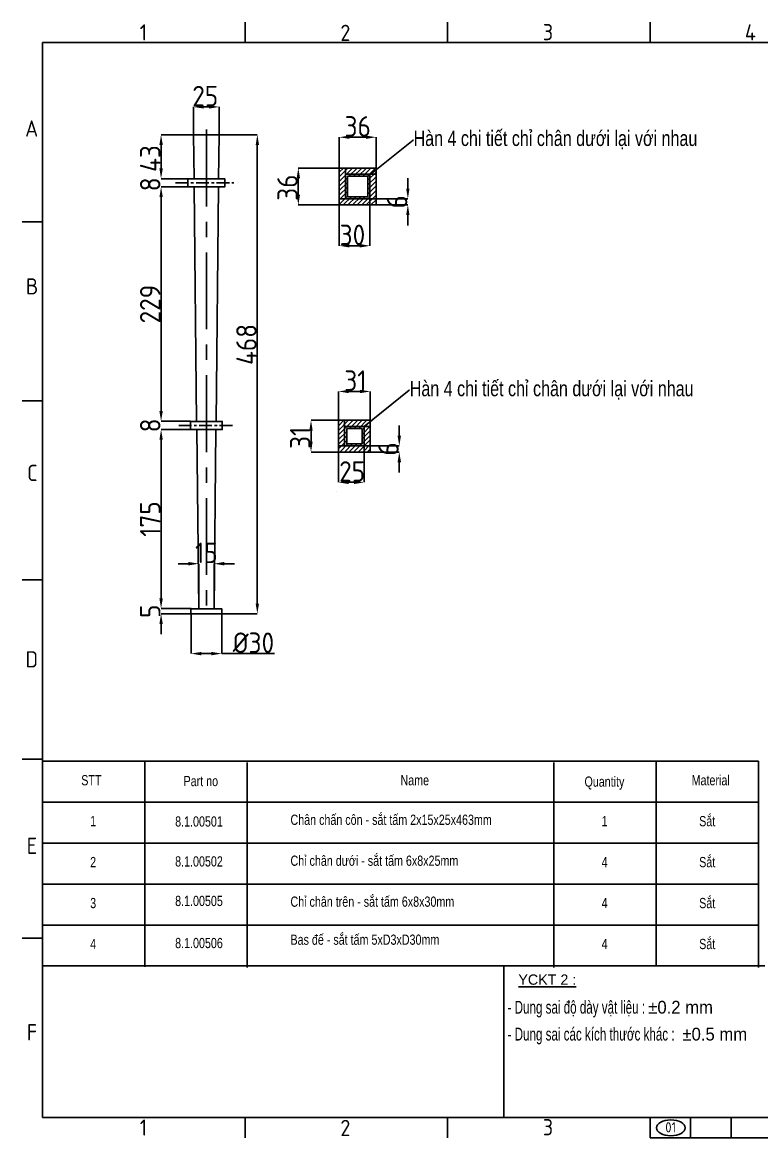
# Model space of a CAD drawing. Header units: millimetres. Extents: x -205945 to -46279, y 28253 to 108078.
# Drawn here: x -116399 to -115676, y 43086 to 44176 of the extents above; entities that cross this region are included whole.
import ezdxf
from ezdxf import colors
from ezdxf.entities.mleader import LeaderData, LeaderLine
from ezdxf.math import Vec2, Vec3

# ---------------------------------------------------------------- set-up
doc = ezdxf.new("R2010")
doc.units = ezdxf.units.MM
doc.header["$PDMODE"] = 2
doc.linetypes.add('CENTERX2', pattern=[4, 2.5, -0.5, 0.5, -0.5])
doc.linetypes.add('CONTPVMNIL', pattern=[0])
doc.layers.get('0').update_dxf_attribs({"linetype": 'CONTPVMNIL'})
doc.layers.get('DEFPOINTS').update_dxf_attribs({"color": 6})
for name, color, linetype in [('CENTER', 1, 'CENTERX2'), ('FRAME050', 6, 'Continuous'), ('MAIN', 7, 'Continuous')]:
    doc.layers.add(name, color=color, linetype=linetype)
doc.styles.add('ISOCP', font='isocp')
doc.styles.add('SLDTEXTSTYLE3', font='TXT', dxfattribs={"width": 0.65, "bigfont": 'bigfont'})
doc.styles.get("Standard").update_dxf_attribs({"font": 'isocp.shx'})
doc.styles.add('style1', font='arial.ttf', dxfattribs={"width": 0.75})
doc.dimstyles.new('Dim20$0', dxfattribs={"dimtxt": 20, "dimasz": 10, "dimexe": 0, "dimexo": 0, "dimgap": 0.6, "dimtad": 1, "dimtoh": 1, "dimdsep": 46, "dimtxsty": 'ISOCP', "dimcen": 0, "dimclrd": 3, "dimclre": 3, "dimclrt": 7, "dimadec": 3, "dimazin": 2, "dimtp": 0.05, "dimtm": 0.05, "dimtfac": 0.7, "dimtofl": 0, "dimtmove": 0, "dimatfit": 3, "dimfxl": 0, "dimtolj": 1, "dimarcsym": 0})
pattern_1 = [(45, (-12724.5295, 149.1676), (-2.24506403, 2.24506403), [])]

# ---------------------------------------------------------------- blocks, each defined once
blk = doc.blocks.new('ẢERHAEEH')
at = {"layer": 'FRAME050'}
for p, q in [((-261.36, 213.96), (-261.36, 217.92)), ((-221.76, 213.96), (-221.76, 217.92)), ((-182.16, 213.96), (-182.16, 217.92)), ((-300.96, 178.96), (-304.92, 178.96)), ((-300.96, 143.96), (-304.92, 143.96)), ((-304.92, 108.96), (-300.96, 108.96)), ((-300.96, 73.96), (-304.92, 73.96)), ((-300.96, 38.96), (-304.92, 38.96)), ((-261.36, 0), (-261.36, 3.96)), ((-221.76, 0), (-221.76, 3.96)), ((-182.16, 0), (-182.16, 3.96)), ((-174.24, 0), (-174.24, 3.96)), ((-166.32, 0), (-166.32, 3.96)), ((-182.16, 0), (-102.96, 0))]:
    blk.add_line(p, q, dxfattribs=at)
at = {"layer": 'MAIN', "color": 7, "linetype": 'Continuous'}
blk.add_lwpolyline([(-300.96, 213.96), (-3.96, 213.96), (-3.96, 3.96), (-300.96, 3.96)], close=True, dxfattribs=at)
at = {"layer": 'FRAME050', "style": 'ISOCP'}
for s, p in [('1', (-281.95, 214.36)), ('2', (-242.72, 214.28)), ('3', (-203.13, 214.42)), ('4', (-163.63, 214.36)), ('A', (-304.37, 195.59)), ('B', (-304.21, 164.74)), ('C', (-303.97, 128.3)), ('D', (-304.3, 91.87)), ('E', (-304.05, 55.44)), ('F', (-304.05, 19.01)), ('1', (-281.95, 0.4)), ('2', (-242.72, 0.32)), ('3', (-203.13, 0.46))]:
    blk.add_text(s, height=3.17, dxfattribs=at).set_placement(p)
blk = doc.blocks.new('*D108')
at = {"color": 3, "lineweight": -2, "ltscale": 30, "transparency": 16777216}
for p, q in [((-116218.7, 44066.3), (-116168.9, 44066.3)), ((-116168.9, 43608.3), (-116168.9, 44056.3)), ((-116203.7, 43598.3), (-116168.9, 43598.3))]:
    blk.add_line(p, q, dxfattribs=at)
at = {"color": 3, "ltscale": 30, "transparency": 16777216}
for points in [[(-116170.5, 44056.3), (-116167.2, 44056.3), (-116168.9, 44066.3)], [(-116170.5, 43608.3), (-116167.2, 43608.3), (-116168.9, 43598.3)]]:
    blk.add_solid(points, dxfattribs=at)
at = {"layer": 'DEFPOINTS', "color": 0, "ltscale": 30, "transparency": 16777216}
for p in [(-116218.7, 44066.3), (-116168.9, 44066.3), (-116203.7, 43598.3)]:
    blk.add_point(p, dxfattribs=at)
at = {"color": 7, "ltscale": 30, "transparency": 16777216, "insert": (-116179.5, 43861.4), "char_height": 20, "attachment_point": 5, "rotation": 90, "style": 'ISOCP'}
blk.add_mtext('\\A1;468', dxfattribs=at)
blk = doc.blocks.new('*D107')
at = {"color": 3, "lineweight": -2, "ltscale": 30, "transparency": 16777216}
for p, q in [((-116231.2, 44066.3), (-116231.2, 44093.4)), ((-116221.2, 44093.4), (-116216.2, 44093.4)), ((-116206.2, 44066.3), (-116206.2, 44093.4))]:
    blk.add_line(p, q, dxfattribs=at)
at = {"color": 3, "ltscale": 30, "transparency": 16777216}
for points in [[(-116221.2, 44095.1), (-116221.2, 44091.8), (-116231.2, 44093.4)], [(-116216.2, 44095.1), (-116216.2, 44091.8), (-116206.2, 44093.4)]]:
    blk.add_solid(points, dxfattribs=at)
at = {"layer": 'DEFPOINTS', "color": 0, "ltscale": 30, "transparency": 16777216}
for p in [(-116206.2, 44093.4), (-116231.2, 44066.3), (-116206.2, 44066.3)]:
    blk.add_point(p, dxfattribs=at)
at = {"color": 7, "ltscale": 30, "transparency": 16777216, "insert": (-116219.8, 44104), "char_height": 20, "attachment_point": 5, "style": 'ISOCP'}
blk.add_mtext('\\A1;25', dxfattribs=at)
blk = doc.blocks.new('*D109')
at = {"color": 3, "lineweight": -2, "ltscale": 30, "transparency": 16777216}
for p, q in [((-116231.2, 44066.3), (-116263, 44066.3)), ((-116263, 44056.3), (-116263, 44033.3)), ((-116230.8, 44023.3), (-116263, 44023.3))]:
    blk.add_line(p, q, dxfattribs=at)
at = {"color": 3, "ltscale": 30, "transparency": 16777216}
for points in [[(-116264.6, 44056.3), (-116261.3, 44056.3), (-116263, 44066.3)], [(-116264.6, 44033.3), (-116261.3, 44033.3), (-116263, 44023.3)]]:
    blk.add_solid(points, dxfattribs=at)
at = {"layer": 'DEFPOINTS', "color": 0, "ltscale": 30, "transparency": 16777216}
for p in [(-116231.2, 44066.3), (-116263, 44023.3), (-116230.8, 44023.3)]:
    blk.add_point(p, dxfattribs=at)
at = {"color": 7, "ltscale": 30, "transparency": 16777216, "insert": (-116273.6, 44043), "char_height": 20, "attachment_point": 5, "rotation": 90, "style": 'ISOCP'}
blk.add_mtext('\\A1;43', dxfattribs=at)
blk = doc.blocks.new('*D110')
at = {"color": 3, "lineweight": -2, "ltscale": 30, "transparency": 16777216}
for p, q in [((-116263, 44033.3), (-116263, 44043.3)), ((-116230.8, 44023.3), (-116263, 44023.3)), ((-116236.7, 44015.3), (-116263, 44015.3)), ((-116263, 44005.3), (-116263, 43995.3))]:
    blk.add_line(p, q, dxfattribs=at)
at = {"color": 3, "ltscale": 30, "transparency": 16777216}
for points in [[(-116264.6, 44033.3), (-116261.3, 44033.3), (-116263, 44023.3)], [(-116264.6, 44005.3), (-116261.3, 44005.3), (-116263, 44015.3)]]:
    blk.add_solid(points, dxfattribs=at)
at = {"layer": 'DEFPOINTS', "color": 0, "ltscale": 30, "transparency": 16777216}
for p in [(-116230.8, 44023.3), (-116263, 44015.3), (-116236.7, 44015.3)]:
    blk.add_point(p, dxfattribs=at)
at = {"color": 7, "ltscale": 30, "transparency": 16777216, "insert": (-116273.6, 44017.8), "char_height": 20, "attachment_point": 5, "rotation": 90, "style": 'ISOCP'}
blk.add_mtext('\\A1;8', dxfattribs=at)
blk = doc.blocks.new('*D111')
at = {"color": 3, "lineweight": -2, "ltscale": 30, "transparency": 16777216}
for p, q in [((-116236.7, 44015.3), (-116263, 44015.3)), ((-116263, 44005.3), (-116263, 43796.3)), ((-116234.2, 43786.3), (-116263, 43786.3))]:
    blk.add_line(p, q, dxfattribs=at)
at = {"color": 3, "ltscale": 30, "transparency": 16777216}
for points in [[(-116264.6, 44005.3), (-116261.3, 44005.3), (-116263, 44015.3)], [(-116264.6, 43796.3), (-116261.3, 43796.3), (-116263, 43786.3)]]:
    blk.add_solid(points, dxfattribs=at)
at = {"layer": 'DEFPOINTS', "color": 0, "ltscale": 30, "transparency": 16777216}
for p in [(-116236.7, 44015.3), (-116263, 43786.3), (-116234.2, 43786.3)]:
    blk.add_point(p, dxfattribs=at)
at = {"color": 7, "ltscale": 30, "transparency": 16777216, "insert": (-116273.6, 43900.8), "char_height": 20, "attachment_point": 5, "rotation": 90, "style": 'ISOCP'}
blk.add_mtext('\\A1;229', dxfattribs=at)
blk = doc.blocks.new('*D112')
at = {"color": 3, "lineweight": -2, "ltscale": 30, "transparency": 16777216}
for p, q in [((-116263, 43796.3), (-116263, 43806.3)), ((-116234.2, 43786.3), (-116263, 43786.3)), ((-116234.2, 43778.3), (-116263, 43778.3)), ((-116263, 43768.3), (-116263, 43758.3))]:
    blk.add_line(p, q, dxfattribs=at)
at = {"color": 3, "ltscale": 30, "transparency": 16777216}
for points in [[(-116264.6, 43796.3), (-116261.3, 43796.3), (-116263, 43786.3)], [(-116264.6, 43768.3), (-116261.3, 43768.3), (-116263, 43778.3)]]:
    blk.add_solid(points, dxfattribs=at)
at = {"layer": 'DEFPOINTS', "color": 0, "ltscale": 30, "transparency": 16777216}
for p in [(-116234.2, 43786.3), (-116263, 43778.3), (-116234.2, 43778.3)]:
    blk.add_point(p, dxfattribs=at)
at = {"color": 7, "ltscale": 30, "transparency": 16777216, "insert": (-116273.6, 43782.3), "char_height": 20, "attachment_point": 5, "rotation": 90, "style": 'ISOCP'}
blk.add_mtext('\\A1;8', dxfattribs=at)
blk = doc.blocks.new('*D113')
at = {"color": 3, "lineweight": -2, "ltscale": 30, "transparency": 16777216}
for p, q in [((-116234.2, 43778.3), (-116263, 43778.3)), ((-116263, 43768.3), (-116263, 43613.3)), ((-116233.7, 43603.3), (-116263, 43603.3))]:
    blk.add_line(p, q, dxfattribs=at)
at = {"color": 3, "ltscale": 30, "transparency": 16777216}
for points in [[(-116264.6, 43768.3), (-116261.3, 43768.3), (-116263, 43778.3)], [(-116264.6, 43613.3), (-116261.3, 43613.3), (-116263, 43603.3)]]:
    blk.add_solid(points, dxfattribs=at)
at = {"layer": 'DEFPOINTS', "color": 0, "ltscale": 30, "transparency": 16777216}
for p in [(-116234.2, 43778.3), (-116263, 43603.3), (-116233.7, 43603.3)]:
    blk.add_point(p, dxfattribs=at)
at = {"color": 7, "ltscale": 30, "transparency": 16777216, "insert": (-116273.6, 43690.8), "char_height": 20, "attachment_point": 5, "rotation": 90, "style": 'ISOCP'}
blk.add_mtext('\\A1;175', dxfattribs=at)
blk = doc.blocks.new('*D114')
at = {"color": 3, "lineweight": -2, "ltscale": 30, "transparency": 16777216}
for p, q in [((-116263, 43613.3), (-116263, 43623.3)), ((-116233.7, 43603.3), (-116263, 43603.3)), ((-116233.7, 43598.3), (-116263, 43598.3)), ((-116263, 43588.3), (-116263, 43578.3))]:
    blk.add_line(p, q, dxfattribs=at)
at = {"color": 3, "ltscale": 30, "transparency": 16777216}
for points in [[(-116264.6, 43613.3), (-116261.3, 43613.3), (-116263, 43603.3)], [(-116264.6, 43588.3), (-116261.3, 43588.3), (-116263, 43598.3)]]:
    blk.add_solid(points, dxfattribs=at)
at = {"layer": 'DEFPOINTS', "color": 0, "ltscale": 30, "transparency": 16777216}
for p in [(-116263, 43598.3), (-116233.7, 43603.3), (-116233.7, 43598.3)]:
    blk.add_point(p, dxfattribs=at)
at = {"color": 7, "ltscale": 30, "transparency": 16777216, "insert": (-116273.6, 43600.8), "char_height": 20, "attachment_point": 5, "rotation": 90, "style": 'ISOCP'}
blk.add_mtext('\\A1;5', dxfattribs=at)
blk = doc.blocks.new('*D115')
at = {"color": 3, "lineweight": -2, "ltscale": 30, "transparency": 16777216}
for p, q in [((-116233.7, 43598.3), (-116233.7, 43559.4)), ((-116203.7, 43598.3), (-116203.7, 43559.4)), ((-116223.7, 43559.4), (-116213.7, 43559.4)), ((-116203.7, 43559.4), (-116152.1, 43559.4))]:
    blk.add_line(p, q, dxfattribs=at)
at = {"color": 3, "ltscale": 30, "transparency": 16777216}
for points in [[(-116223.7, 43561), (-116223.7, 43557.7), (-116233.7, 43559.4)], [(-116213.7, 43561), (-116213.7, 43557.7), (-116203.7, 43559.4)]]:
    blk.add_solid(points, dxfattribs=at)
at = {"layer": 'DEFPOINTS', "color": 0, "ltscale": 30, "transparency": 16777216}
for p in [(-116233.7, 43598.3), (-116203.7, 43598.3), (-116203.7, 43559.4)]:
    blk.add_point(p, dxfattribs=at)
at = {"color": 7, "ltscale": 30, "transparency": 16777216, "insert": (-116172.7, 43570), "char_height": 20, "attachment_point": 5, "style": 'ISOCP'}
blk.add_mtext('\\A1;%%C30', dxfattribs=at)
blk = doc.blocks.new('*D116')
at = {"color": 3, "lineweight": -2, "ltscale": 30, "transparency": 16777216}
for p, q in [((-116236.2, 43647.2), (-116246.2, 43647.2)), ((-116226.2, 43603.3), (-116226.2, 43647.2)), ((-116211.2, 43603.3), (-116211.2, 43647.2)), ((-116201.2, 43647.2), (-116191.2, 43647.2))]:
    blk.add_line(p, q, dxfattribs=at)
at = {"color": 3, "ltscale": 30, "transparency": 16777216}
for points in [[(-116236.2, 43648.9), (-116236.2, 43645.5), (-116226.2, 43647.2)], [(-116201.2, 43648.9), (-116201.2, 43645.5), (-116211.2, 43647.2)]]:
    blk.add_solid(points, dxfattribs=at)
at = {"layer": 'DEFPOINTS', "color": 0, "ltscale": 30, "transparency": 16777216}
for p in [(-116211.2, 43647.2), (-116226.2, 43603.3), (-116211.2, 43603.3)]:
    blk.add_point(p, dxfattribs=at)
at = {"color": 7, "ltscale": 30, "transparency": 16777216, "insert": (-116218.7, 43657.8), "char_height": 20, "attachment_point": 5, "style": 'ISOCP'}
blk.add_mtext('\\A1;15', dxfattribs=at)
blk = doc.blocks.new('*D117')
at = {"color": 3, "lineweight": -2, "ltscale": 30, "transparency": 16777216}
for p, q in [((-116089.5, 43787.3), (-116089.5, 43815.5)), ((-116079.5, 43815.5), (-116068.5, 43815.5)), ((-116058.5, 43787.3), (-116058.5, 43815.5))]:
    blk.add_line(p, q, dxfattribs=at)
at = {"color": 3, "ltscale": 30, "transparency": 16777216}
for points in [[(-116079.5, 43817.1), (-116079.5, 43813.8), (-116089.5, 43815.5)], [(-116068.5, 43817.1), (-116068.5, 43813.8), (-116058.5, 43815.5)]]:
    blk.add_solid(points, dxfattribs=at)
at = {"layer": 'DEFPOINTS', "color": 0, "ltscale": 30, "transparency": 16777216}
for p in [(-116058.5, 43815.5), (-116089.5, 43787.3), (-116058.5, 43787.3)]:
    blk.add_point(p, dxfattribs=at)
at = {"color": 7, "ltscale": 30, "transparency": 16777216, "insert": (-116073, 43826.1), "char_height": 20, "attachment_point": 5, "style": 'ISOCP'}
blk.add_mtext('\\A1;31', dxfattribs=at)
blk = doc.blocks.new('*D118')
at = {"color": 3, "lineweight": -2, "ltscale": 30, "transparency": 16777216}
for p, q in [((-116089.5, 43756.3), (-116089.5, 43726.7)), ((-116064.5, 43756.3), (-116064.5, 43726.7)), ((-116079.5, 43726.7), (-116074.5, 43726.7))]:
    blk.add_line(p, q, dxfattribs=at)
at = {"color": 3, "ltscale": 30, "transparency": 16777216}
for points in [[(-116079.5, 43728.4), (-116079.5, 43725), (-116089.5, 43726.7)], [(-116074.5, 43728.4), (-116074.5, 43725), (-116064.5, 43726.7)]]:
    blk.add_solid(points, dxfattribs=at)
at = {"layer": 'DEFPOINTS', "color": 0, "ltscale": 30, "transparency": 16777216}
for p in [(-116089.5, 43756.3), (-116064.5, 43756.3), (-116064.5, 43726.7)]:
    blk.add_point(p, dxfattribs=at)
at = {"color": 7, "ltscale": 30, "transparency": 16777216, "insert": (-116076.2, 43737.3), "char_height": 20, "attachment_point": 5, "style": 'ISOCP'}
blk.add_mtext('\\A1;25', dxfattribs=at)
blk = doc.blocks.new('*D119')
at = {"color": 3, "lineweight": -2, "ltscale": 30, "transparency": 16777216}
for p, q in [((-116030.1, 43772.3), (-116030.1, 43782.3)), ((-116064.5, 43762.3), (-116030.1, 43762.3)), ((-116064.5, 43756.3), (-116030.1, 43756.3)), ((-116030.1, 43746.3), (-116030.1, 43736.3))]:
    blk.add_line(p, q, dxfattribs=at)
at = {"color": 3, "ltscale": 30, "transparency": 16777216}
for points in [[(-116031.8, 43772.3), (-116028.4, 43772.3), (-116030.1, 43762.3)], [(-116031.8, 43746.3), (-116028.4, 43746.3), (-116030.1, 43756.3)]]:
    blk.add_solid(points, dxfattribs=at)
at = {"layer": 'DEFPOINTS', "color": 0, "ltscale": 30, "transparency": 16777216}
for p in [(-116064.5, 43762.3), (-116064.5, 43756.3), (-116030.1, 43756.3)]:
    blk.add_point(p, dxfattribs=at)
at = {"color": 7, "ltscale": 30, "transparency": 16777216, "insert": (-116040.7, 43759.3), "char_height": 20, "attachment_point": 5, "rotation": 90, "style": 'ISOCP'}
blk.add_mtext('\\A1;6', dxfattribs=at)
blk = doc.blocks.new('*D120')
at = {"color": 3, "lineweight": -2, "ltscale": 30, "transparency": 16777216}
for p, q in [((-116058.5, 43787.3), (-116116.4, 43787.3)), ((-116116.4, 43777.3), (-116116.4, 43766.3)), ((-116058.5, 43756.3), (-116116.4, 43756.3))]:
    blk.add_line(p, q, dxfattribs=at)
at = {"color": 3, "ltscale": 30, "transparency": 16777216}
for points in [[(-116118.1, 43777.3), (-116114.8, 43777.3), (-116116.4, 43787.3)], [(-116118.1, 43766.3), (-116114.8, 43766.3), (-116116.4, 43756.3)]]:
    blk.add_solid(points, dxfattribs=at)
at = {"layer": 'DEFPOINTS', "color": 0, "ltscale": 30, "transparency": 16777216}
for p in [(-116058.5, 43787.3), (-116116.4, 43756.3), (-116058.5, 43756.3)]:
    blk.add_point(p, dxfattribs=at)
at = {"color": 7, "ltscale": 30, "transparency": 16777216, "insert": (-116127, 43770.2), "char_height": 20, "attachment_point": 5, "rotation": 90, "style": 'ISOCP'}
blk.add_mtext('\\A1;31', dxfattribs=at)
blk = doc.blocks.new('*D121')
at = {"color": 3, "lineweight": -2, "ltscale": 30, "transparency": 16777216}
for p, q in [((-116088.8, 44033.7), (-116088.8, 44063.8)), ((-116078.8, 44063.8), (-116062.8, 44063.8)), ((-116052.8, 44033.7), (-116052.8, 44063.8))]:
    blk.add_line(p, q, dxfattribs=at)
at = {"color": 3, "ltscale": 30, "transparency": 16777216}
for points in [[(-116078.8, 44065.5), (-116078.8, 44062.2), (-116088.8, 44063.8)], [(-116062.8, 44065.5), (-116062.8, 44062.2), (-116052.8, 44063.8)]]:
    blk.add_solid(points, dxfattribs=at)
at = {"layer": 'DEFPOINTS', "color": 0, "ltscale": 30, "transparency": 16777216}
for p in [(-116052.8, 44063.8), (-116088.8, 44033.7), (-116052.8, 44033.7)]:
    blk.add_point(p, dxfattribs=at)
at = {"color": 7, "ltscale": 30, "transparency": 16777216, "insert": (-116070.7, 44074.4), "char_height": 20, "attachment_point": 5, "style": 'ISOCP'}
blk.add_mtext('\\A1;36', dxfattribs=at)
blk = doc.blocks.new('*D122')
at = {"color": 3, "lineweight": -2, "ltscale": 30, "transparency": 16777216}
for p, q in [((-116088.8, 44033.7), (-116128.8, 44033.7)), ((-116128.8, 44023.7), (-116128.8, 44007.7)), ((-116088.8, 43997.7), (-116128.8, 43997.7))]:
    blk.add_line(p, q, dxfattribs=at)
at = {"color": 3, "ltscale": 30, "transparency": 16777216}
for points in [[(-116130.5, 44023.7), (-116127.1, 44023.7), (-116128.8, 44033.7)], [(-116130.5, 44007.7), (-116127.1, 44007.7), (-116128.8, 43997.7)]]:
    blk.add_solid(points, dxfattribs=at)
at = {"layer": 'DEFPOINTS', "color": 0, "ltscale": 30, "transparency": 16777216}
for p in [(-116088.8, 44033.7), (-116128.8, 43997.7), (-116088.8, 43997.7)]:
    blk.add_point(p, dxfattribs=at)
at = {"color": 7, "ltscale": 30, "transparency": 16777216, "insert": (-116139.4, 44014.6), "char_height": 20, "attachment_point": 5, "rotation": 90, "style": 'ISOCP'}
blk.add_mtext('\\A1;36', dxfattribs=at)
blk = doc.blocks.new('*D123')
at = {"color": 3, "lineweight": -2, "ltscale": 30, "transparency": 16777216}
for p, q in [((-116088.8, 43997.7), (-116088.8, 43957.8)), ((-116058.8, 43997.7), (-116058.8, 43957.8)), ((-116078.8, 43957.8), (-116068.8, 43957.8))]:
    blk.add_line(p, q, dxfattribs=at)
at = {"color": 3, "ltscale": 30, "transparency": 16777216}
for points in [[(-116078.8, 43959.5), (-116078.8, 43956.1), (-116088.8, 43957.8)], [(-116068.8, 43959.5), (-116068.8, 43956.1), (-116058.8, 43957.8)]]:
    blk.add_solid(points, dxfattribs=at)
at = {"layer": 'DEFPOINTS', "color": 0, "ltscale": 30, "transparency": 16777216}
for p in [(-116088.8, 43997.7), (-116058.8, 43997.7), (-116058.8, 43957.8)]:
    blk.add_point(p, dxfattribs=at)
at = {"color": 7, "ltscale": 30, "transparency": 16777216, "insert": (-116075.9, 43968.4), "char_height": 20, "attachment_point": 5, "style": 'ISOCP'}
blk.add_mtext('\\A1;30', dxfattribs=at)
blk = doc.blocks.new('*D124')
at = {"color": 3, "lineweight": -2, "ltscale": 30, "transparency": 16777216}
for p, q in [((-116021.7, 44013.7), (-116021.7, 44023.7)), ((-116058.8, 44003.7), (-116021.7, 44003.7)), ((-116058.8, 43997.7), (-116021.7, 43997.7)), ((-116021.7, 43987.7), (-116021.7, 43977.7))]:
    blk.add_line(p, q, dxfattribs=at)
at = {"color": 3, "ltscale": 30, "transparency": 16777216}
for points in [[(-116023.4, 44013.7), (-116020.1, 44013.7), (-116021.7, 44003.7)], [(-116023.4, 43987.7), (-116020.1, 43987.7), (-116021.7, 43997.7)]]:
    blk.add_solid(points, dxfattribs=at)
at = {"layer": 'DEFPOINTS', "color": 0, "ltscale": 30, "transparency": 16777216}
for p in [(-116058.8, 44003.7), (-116058.8, 43997.7), (-116021.7, 43997.7)]:
    blk.add_point(p, dxfattribs=at)
at = {"color": 7, "ltscale": 30, "transparency": 16777216, "insert": (-116032.3, 44000.7), "char_height": 20, "attachment_point": 5, "rotation": 90, "style": 'ISOCP'}
blk.add_mtext('\\A1;6', dxfattribs=at)

msp = doc.modelspace()

# ---------------------------------------------------------------- hatches: boundary and pattern name
at = {"ltscale": 30}
h = msp.add_hatch(dxfattribs=at)
h.set_pattern_fill('ANSI31', color=256)
h.set_pattern_definition(pattern_1)
h.paths.add_polyline_path([(-116052.819, 44033.729), (-116082.819, 44033.729), (-116082.819, 44027.729), (-116052.819, 44027.729)])
h.paths.add_polyline_path([(-116082.819, 44033.729), (-116088.819, 44033.729), (-116088.819, 44003.729), (-116082.819, 44003.729)])
h.paths.add_polyline_path([(-116052.819, 44027.729), (-116058.819, 44027.729), (-116058.819, 43997.729), (-116052.819, 43997.729)])
h.paths.add_polyline_path([(-116058.819, 44003.729), (-116088.819, 44003.729), (-116088.819, 43997.729), (-116058.819, 43997.729)])
h.paths.add_polyline_path([(-116058.819, 44027.729), (-116082.819, 44027.729), (-116082.819, 44003.729), (-116058.819, 44003.729)])
h.paths.add_polyline_path([(-116080.819, 44025.729), (-116060.819, 44025.729), (-116060.819, 44005.729), (-116080.819, 44005.729)], flags=16)
h = msp.add_hatch(dxfattribs=at)
h.set_pattern_fill('ANSI31', color=256)
h.set_pattern_definition(pattern_1)
h.paths.add_polyline_path([(-116058.541, 43787.276), (-116083.541, 43787.276), (-116083.541, 43781.276), (-116058.541, 43781.276)])
h.paths.add_polyline_path([(-116083.541, 43787.276), (-116089.541, 43787.276), (-116089.541, 43762.276), (-116083.541, 43762.276)])
h.paths.add_polyline_path([(-116064.541, 43762.276), (-116089.541, 43762.276), (-116089.541, 43756.276), (-116064.541, 43756.276)])
h.paths.add_polyline_path([(-116058.541, 43781.276), (-116064.541, 43781.276), (-116064.541, 43756.276), (-116058.541, 43756.276)])
h.paths.add_polyline_path([(-116064.541, 43781.276), (-116083.541, 43781.276), (-116083.541, 43762.276), (-116064.541, 43762.276)])
h.paths.add_polyline_path([(-116066.541, 43764.276), (-116081.541, 43764.276), (-116081.541, 43779.276), (-116066.541, 43779.276)], flags=16)

# ---------------------------------------------------------------- linework, layer by layer
for p, q in [((-116231.235, 44066.276, 0), (-116206.235, 44066.276, 0)), ((-116230.77, 44023.276, 0), (-116231.235, 44066.276, 0)), ((-116206.699, 44023.276, 0), (-116206.235, 44066.276, 0)), ((-116082.819, 44003.729, 0), (-116082.819, 44033.729, 0)), ((-116082.819, 44027.729, 0), (-116052.819, 44027.729, 0)), ((-116058.819, 44027.729, 0), (-116058.819, 43997.729, 0)), ((-116228.211, 43786.276, 0), (-116230.684, 44015.276, 0)), ((-116209.259, 43786.276, 0), (-116206.786, 44015.276, 0)), ((-116058.819, 44003.729, 0), (-116088.819, 44003.729, 0)), ((-116089.541, 43787.276, 0), (-116058.541, 43787.276, 0)), ((-116089.541, 43756.276, 0), (-116089.541, 43787.276, 0)), ((-116083.541, 43762.276, 0), (-116083.541, 43787.276, 0)), ((-116083.541, 43781.276, 0), (-116058.541, 43781.276, 0)), ((-116064.541, 43781.276, 0), (-116064.541, 43756.276, 0)), ((-116058.541, 43787.276, 0), (-116058.541, 43756.276, 0)), ((-116226.235, 43603.276, 0), (-116228.125, 43778.276, 0)), ((-116211.235, 43603.276, 0), (-116209.345, 43778.276, 0)), ((-116064.541, 43762.276, 0), (-116089.541, 43762.276, 0)), ((-116058.541, 43756.276, 0), (-116089.541, 43756.276, 0)), ((-116091.543, 43717.792, 0), (-116091.543, 43717.792, 0)), ((-116211.235, 43603.276, 0), (-116226.235, 43603.276, 0)), ((-115678.862, 43454.251, 0), (-116378.872, 43454.251, 0)), ((-116278.861, 43453.447, 0), (-116278.861, 43253.447, 0)), ((-115678.862, 43454.251, 0), (-115678.862, 43252.882, 0)), ((-116178.862, 43452.882, 0), (-116178.862, 43252.882, 0)), ((-115878.862, 43452.882, 0), (-115878.862, 43252.882, 0)), ((-115678.862, 43414.251, 0), (-116378.872, 43414.251, 0)), ((-115678.862, 43374.251, 0), (-116378.872, 43374.251, 0)), ((-115678.862, 43334.251, 0), (-116378.872, 43334.251, 0)), ((-115678.862, 43294.251, 0), (-116378.872, 43294.251, 0))]:
    msp.add_line(p, q, dxfattribs=at)
for p, q in [((-115672.695, 43254.251, 0), (-116378.872, 43254.251, 0)), ((-115927.933, 43254.251, 0), (-115927.933, 43106.287, 0))]:
    msp.add_line(p, q)
at = {"ltscale": 30, "elevation": 0}
for points in [[(-116088.819, 44033.729), (-116052.819, 44033.729), (-116052.819, 43997.729), (-116088.819, 43997.729)], [(-116236.735, 44015.276), (-116200.735, 44015.276), (-116200.735, 44023.276), (-116236.735, 44023.276)], [(-116080.819, 44025.729), (-116060.819, 44025.729), (-116060.819, 44005.729), (-116080.819, 44005.729)], [(-116234.235, 43778.276), (-116203.235, 43778.276), (-116203.235, 43786.276), (-116234.235, 43786.276)], [(-116081.541, 43779.276), (-116066.541, 43779.276), (-116066.541, 43764.276), (-116081.541, 43764.276)], [(-116233.735, 43598.276), (-116203.735, 43598.276), (-116203.735, 43603.276), (-116233.735, 43603.276)], [(-116378.872, 43254.251), (-115778.872, 43254.251), (-115778.872, 43454.251), (-116378.872, 43454.251)]]:
    msp.add_lwpolyline(points, close=True, dxfattribs=at)
at = {"color": 2, "ltscale": 3, "elevation": 0}
for points in [[(-116248.735, 43979.276, 0, 0, 0), (-116248.735, 43999.276, 6, 0, 0), (-116248.735, 44019.276, 0, 0, 0)], [(-116191.735, 43979.276, 0, 0, 0), (-116191.735, 43999.276, 6, 0, 0), (-116191.735, 44019.276, 0, 0, 0)], [(-116248.735, 43742.276, 0, 0, 0), (-116248.735, 43762.276, 6, 0, 0), (-116248.735, 43782.276, 0, 0, 0)], [(-116191.735, 43742.276, 0, 0, 0), (-116191.735, 43762.276, 6, 0, 0), (-116191.735, 43782.276, 0, 0, 0)]]:
    msp.add_lwpolyline(points, format="xyseb", dxfattribs=at)
at = {"color": 1}
msp.add_ellipse((-115764.608, 43096.157, 0), major_axis=(-14.053, 0), ratio=0.55171628, dxfattribs=at)
at = {"layer": 'CENTER', "ltscale": 30}
msp.add_line((-116218.735, 44071.276, 0), (-116218.735, 43598.276, 0), dxfattribs=at)
at = {"layer": 'CENTER', "ltscale": 5}
for p, q in [((-116248.735, 44019.276, 0), (-116191.735, 44019.276, 0)), ((-116245.735, 43782.276, 0), (-116191.735, 43782.276, 0))]:
    msp.add_line(p, q, dxfattribs=at)

# ---------------------------------------------------------------- block references
at = {"xscale": 5, "yscale": 5, "zscale": 5}
msp.add_blockref('ẢERHAEEH', (-114874.072, 43086.487, 0), dxfattribs=at)

# ---------------------------------------------------------------- texts
at = {"ltscale": 30, "char_height": 10, "attachment_point": 1, "style": 'style1'}
for s, insert, width in [('STT', (-116341.032, 43440.707, 0), 63.54217), ('Part no ', (-116241.021, 43439.903, 0), 63.54217), ('Name ', (-116028.933, 43440.707, 0), 63.54217), ('Quantity', (-115849.027, 43439.337, 0), 63.54217), ('Material', (-115744.294, 43440.707, 0), 63.54217), ('1', (-116332.307, 43400.707, 0), 63.54217), ('8.1.00501', (-116249.227, 43400.38, 0), 63.54217), ('Chân chấn côn - sắt tấm 2x15x25x463mm', (-116136.482, 43402.077, 0), 288.37042), ('1', (-115832.298, 43400.707, 0), 63.54217), ('Sắt ', (-115736.901, 43400.707, 0), 63.54217), ('2', (-116332.307, 43360.707, 0), 63.54217), ('8.1.00502', (-116249.227, 43361.391, 0), 63.54217), ('Chỉ chân dưới - sắt tấm 6x8x25mm ', (-116136.482, 43362.077, 0), 288.37042), ('4', (-115832.298, 43360.707, 0), 63.54217), ('Sắt ', (-115736.901, 43360.707, 0), 63.54217), ('8.1.00505', (-116249.227, 43322.781, 0), 63.54217), ('Chỉ chân trên - sắt tấm 6x8x30mm ', (-116136.482, 43322.077, 0), 288.37042), ('Sắt ', (-115736.901, 43320.707, 0), 63.54217), ('3', (-116332.307, 43320.707, 0), 63.54217), ('4', (-115832.298, 43320.707, 0), 63.54217), ('4', (-116332.307, 43280.707, 0), 63.54217), ('8.1.00506', (-116249.227, 43281.649, 0), 63.54217), ('Bas đế - sắt tấm 5xD3xD30mm', (-116136.482, 43284.945, 0), 288.37042), ('4', (-115832.298, 43280.707, 0), 63.54217), ('Sắt ', (-115736.901, 43280.707, 0), 63.54217)]:
    msp.add_mtext(s, dxfattribs=dict(at, insert=insert, width=width))
at = {"color": 0, "attachment_point": 1, "style": 'SLDTEXTSTYLE3'}
for s, insert, char_height, width in [('{\\fArial|b0|i0|c0|p34;\\W1;\\L\\C256;YCKT 2 :}', (-115913.701, 43245.916, 0), 10, 69.4708), ('{\\fArial|b0|i0|c0|p34; - Dung sai độ dày vật liệu : \\W0.933;%%P0.2 mm}', (-115927.386, 43220.177, 0), 12.5, 402.93533), ('{\\fArial|b0|i0|c0|p34; - Dung sai các kích thước khác : \\W0.933; %%P0.5 mm}', (-115927.386, 43193.91, 0), 12.5, 402.93533)]:
    msp.add_mtext(s, dxfattribs=dict(at, insert=insert, char_height=char_height, width=width))
at = {"color": 7, "insert": (-115770.089, 43101.628, 0), "char_height": 10, "width": 24.50884, "attachment_point": 1}
msp.add_mtext('01', dxfattribs=at)

# ---------------------------------------------------------------- dimensions: what is measured, and where the dimension line sits
at = {"ltscale": 30}
for base, p1, p2, angle, picture, middle in [((-116206.235, 44093.434, 0), (-116231.235, 44066.276, 0), (-116206.235, 44066.276, 0), 180, '*D107', (-116219.781, 44093.434, 0)), ((-116262.958, 44023.276, 0), (-116231.235, 44066.276, 0), (-116230.77, 44023.276, 0), 90, '*D109', (-116262.958, 44042.993, 0)), ((-116168.861, 44066.276, 0), (-116203.735, 43598.276, 0), (-116218.735, 44066.276, 0), 90, '*D108', (-116168.861, 43861.364, 0)), ((-116128.803, 43997.729, 0), (-116088.819, 44033.729, 0), (-116088.819, 43997.729, 0), 90, '*D122', (-116128.803, 44014.611, 0)), ((-116021.724, 43997.729, 0), (-116058.819, 44003.729, 0), (-116058.819, 43997.729, 0), 90, '*D124', (-116021.724, 44000.729, 0)), ((-116116.435, 43756.276, 0), (-116058.541, 43787.276, 0), (-116058.541, 43756.276, 0), 90, '*D120', (-116116.435, 43770.184, 0)), ((-116030.106, 43756.276, 0), (-116064.541, 43762.276, 0), (-116064.541, 43756.276, 0), 90, '*D119', (-116030.106, 43759.276, 0))]:
    dim = msp.add_linear_dim(base=base, p1=p1, p2=p2, angle=angle, dimstyle='Dim20$0', dxfattribs=at)
    dim.commit()
    dim.dimension.update_dxf_attribs({"geometry": picture, "text_midpoint": middle, "dimtype": 160})
for base, p1, p2, picture, middle in [((-116052.819, 44063.828, 0), (-116088.819, 44033.729, 0), (-116052.819, 44033.729, 0), '*D121', (-116070.731, 44063.828, 0)), ((-116058.819, 43957.802, 0), (-116088.819, 43997.729, 0), (-116058.819, 43997.729, 0), '*D123', (-116075.876, 43957.802, 0)), ((-116058.541, 43815.475, 0), (-116089.541, 43787.276, 0), (-116058.541, 43787.276, 0), '*D117', (-116073.038, 43815.475, 0)), ((-116064.541, 43726.703, 0), (-116089.541, 43756.276, 0), (-116064.541, 43756.276, 0), '*D118', (-116076.209, 43726.703, 0)), ((-116211.235, 43647.2, 0), (-116226.235, 43603.276, 0), (-116211.235, 43603.276, 0), '*D116', (-116218.735, 43647.2, 0))]:
    dim = msp.add_linear_dim(base=base, p1=p1, p2=p2, dimstyle='Dim20$0', dxfattribs=at)
    dim.commit()
    dim.dimension.update_dxf_attribs({"geometry": picture, "text_midpoint": middle, "dimtype": 160})
for base, p1, p2, picture, middle in [((-116262.958, 44015.276, 0), (-116230.77, 44023.276, 0), (-116236.735, 44015.276, 0), '*D110', (-116262.958, 44017.805, 0)), ((-116262.958, 43778.276, 0), (-116234.235, 43786.276, 0), (-116234.235, 43778.276, 0), '*D112', (-116262.958, 43782.276, 0)), ((-116262.958, 43598.276, 0), (-116233.735, 43603.276, 0), (-116233.735, 43598.276, 0), '*D114', (-116262.958, 43600.776, 0))]:
    dim = msp.add_linear_dim(base=base, p1=p1, p2=p2, angle=90, dimstyle='Dim20$0', override={"dimtmove": 1}, dxfattribs=at)
    dim.commit()
    dim.dimension.update_dxf_attribs({"geometry": picture, "text_midpoint": middle, "dimtype": 160})
for base, p1, p2, picture, middle in [((-116262.958, 43786.276, 0), (-116236.735, 44015.276, 0), (-116234.235, 43786.276, 0), '*D111', (-116273.56, 43900.776, 0)), ((-116262.958, 43603.276, 0), (-116234.235, 43778.276, 0), (-116233.735, 43603.276, 0), '*D113', (-116273.558, 43690.776, 0))]:
    dim = msp.add_linear_dim(base=base, p1=p1, p2=p2, angle=90, dimstyle='Dim20$0', override={"dimtmove": 1}, dxfattribs=at)
    dim.commit()
    dim.dimension.update_dxf_attribs({"geometry": picture, "text_midpoint": middle})
dim = msp.add_linear_dim(base=(-116203.735, 43559.355, 0), p1=(-116233.735, 43598.276, 0), p2=(-116203.735, 43598.276, 0), text='%%C<>', dimstyle='Dim20$0', dxfattribs=at)
dim.commit()
dim.dimension.update_dxf_attribs({"geometry": '*D115', "text_midpoint": (-116172.727, 43559.355, 0), "dimtype": 160})

# ---------------------------------------------------------------- leaders
ml = msp.add_multileader_mtext('Standard', dxfattribs=at)
ml.set_content('Hàn 4 chi tiết chỉ chân dưới lại với nhau  ', color=256, style='style1')
ml.set_leader_properties()
ml.build(insert=Vec2(0, 0))
ml.multileader.update_dxf_attribs({"text_right_attachment_type": 6, "dogleg_length": 0.36, "arrow_head_size": 0.18})
ctx = ml.context
ctx.base_point, ctx.char_height, ctx.arrow_head_size, ctx.landing_gap_size, ctx.plane_origin = Vec3(-116016.252, 44061.111, 0), 15, 0.18, 0.09, Vec3(-116060.819, 44025.729, 0)
ctx.right_attachment = 6
notes = []
notes.append((ctx, [(0, (1, 1, 0), (-116016.612, 44061.111, 0), (1, 0), 0.36, [(0, [(-116060.819, 44025.729, 0)], 0, [])])]))
ctx.mtext.insert, ctx.mtext.flow_direction = Vec3(-116016.162, 44070.274, 0), 5
ml = msp.add_multileader_mtext('Standard', dxfattribs=at)
ml.set_content('Hàn 4 chi tiết chỉ chân dưới lại với nhau  ', color=256, style='style1')
ml.set_leader_properties()
ml.build(insert=Vec2(0, 0))
ml.multileader.update_dxf_attribs({"text_right_attachment_type": 6, "dogleg_length": 0.36, "arrow_head_size": 0.18})
ctx = ml.context
ctx.base_point, ctx.char_height, ctx.arrow_head_size, ctx.landing_gap_size, ctx.plane_origin = Vec3(-116019.974, 43816.658, 0), 15, 0.18, 0.09, Vec3(-116064.541, 43781.276, 0)
ctx.right_attachment = 6
notes.append((ctx, [(0, (1, 1, 0), (-116020.334, 43816.658, 0), (1, 0), 0.36, [(0, [(-116064.541, 43781.276, 0)], 0, [])])]))
ctx.mtext.insert, ctx.mtext.flow_direction = Vec3(-116019.884, 43825.821, 0), 5
for ctx, leaders in notes:
    for number, flags, end, landing, length, lines in leaders:
        leader = LeaderData()
        leader.index, (leader.has_last_leader_line, leader.has_dogleg_vector, leader.attachment_direction) = number, flags
        leader.last_leader_point, leader.dogleg_vector, leader.dogleg_length = Vec3(end), Vec3(landing), length
        for number, points, colour, breaks in lines:
            line = LeaderLine()
            line.index, line.vertices, line.color, line.breaks = number, Vec3.list(points), colors.encode_raw_color(colour), breaks
            leader.lines.append(line)
        ctx.leaders.append(leader)

doc.saveas('drawing.dxf')
